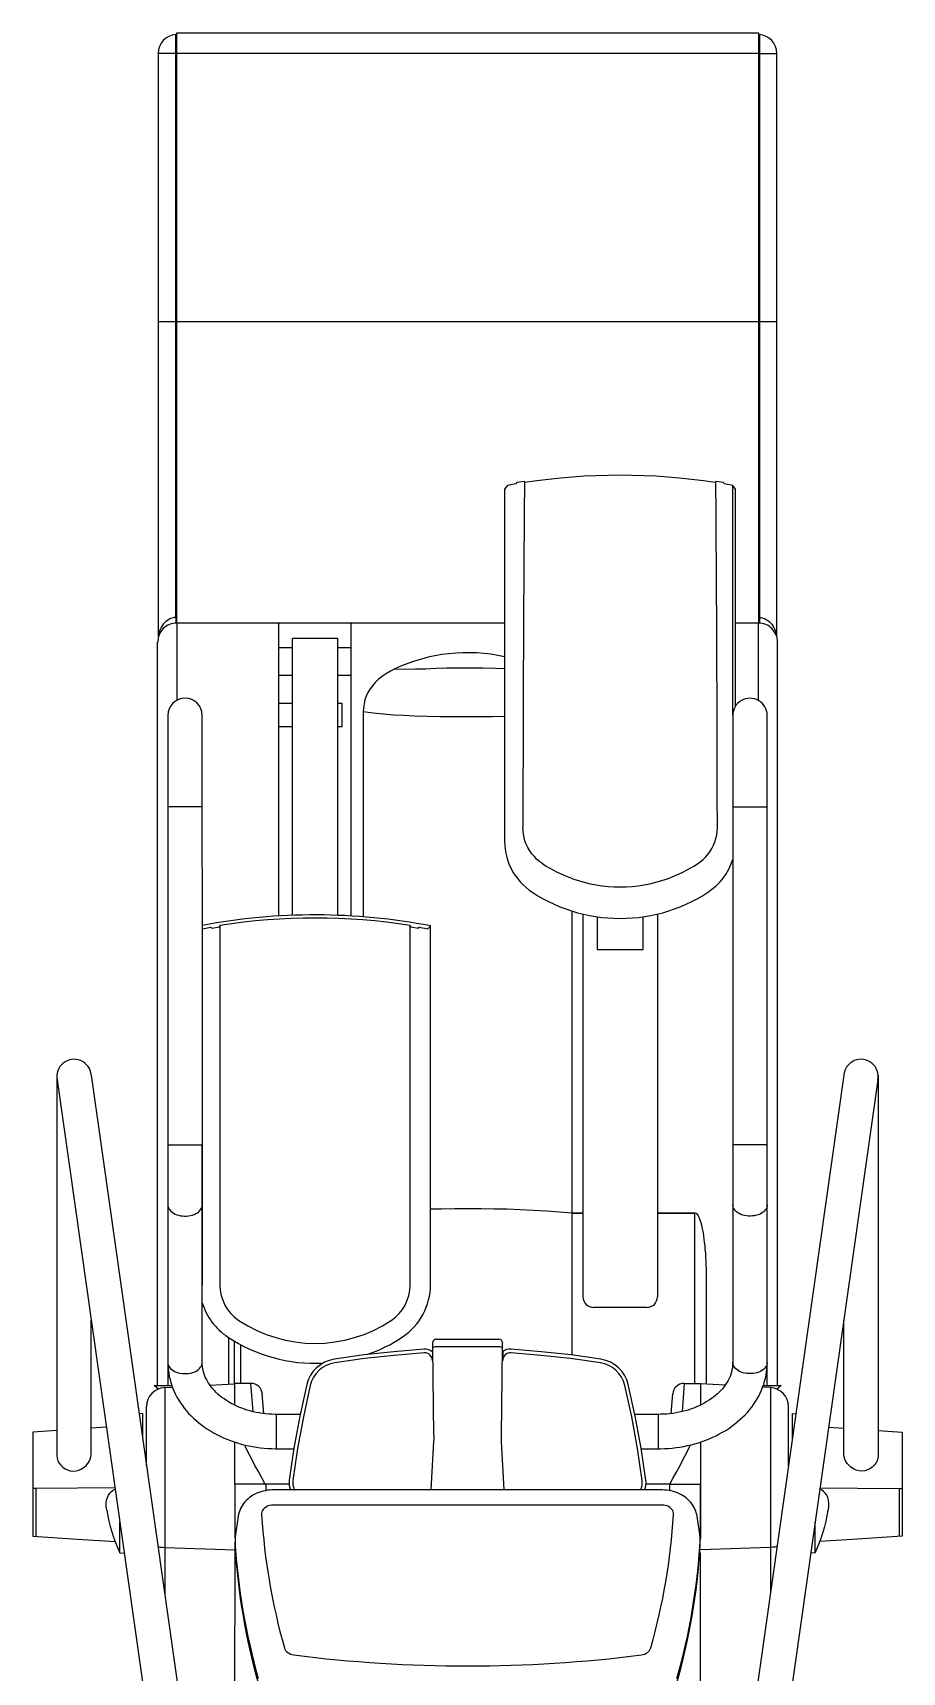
# Model space of a CAD drawing. Header units: metres. Extents: x -598 to 357, y -242 to 574.
# Drawn here: x -298.074 to -297.407, y 321.61 to 322.867 of the extents above; entities that cross this region are included whole.
import ezdxf

# ---------------------------------------------------------------- set-up
doc = ezdxf.new("R2010")
doc.units = ezdxf.units.M
doc.layers.add('APTOS_SPZ_MCH_N0 (PB) MUNI$0$Muebles', color=1, linetype='Continuous')

# ---------------------------------------------------------------- blocks, each defined once
blk = doc.blocks.new('APTOS_SPZ_MCH_N0 (PB) MUNI$0$GYM MAQUINA DE CAMINAR-01')
at = {"layer": 'APTOS_SPZ_MCH_N0 (PB) MUNI$0$Muebles'}
for p, q in [((-0.6946, 0.3147), (-0.6934, 0.3331)), ((-0.6934, 0.3331), (-0.6135, 0.3331)), ((-0.6503, 0.2989), (-0.65, 0.3331)), ((-0.65, 0.3308), (-0.65, 0.3331)), ((-0.65, 0.3308), (-0.6135, 0.3308)), ((-0.6135, 0.3331), (-0.6113, 0.2989)), ((-0.9671, 0.3147), (-0.6755, 0.3147)), ((-0.9652, 0.3147), (-0.3743, 0.231)), ((-0.6755, 0.3147), (-0.6754, 0.3147)), ((-0.6754, 0.3147), (-0.6734, 0.3145)), ((-0.6734, 0.3145), (-0.6714, 0.3139)), ((-0.6714, 0.3139), (-0.6696, 0.3129)), ((-0.6696, 0.3129), (-0.6679, 0.3117)), ((-0.6679, 0.3117), (-0.6664, 0.3102)), ((-0.6664, 0.3102), (-0.6652, 0.3084)), ((-0.6652, 0.3084), (-0.6643, 0.3065)), ((-0.6643, 0.3065), (-0.6637, 0.3045)), ((-0.6637, 0.3045), (-0.6635, 0.3023)), ((-0.6635, 0.3023), (-0.6637, 0.3)), ((-0.6707, 0.29), (-0.6726, 0.2891)), ((-0.6693, 0.2909), (-0.6707, 0.29)), ((-0.6679, 0.2921), (-0.6693, 0.2909)), ((-0.6664, 0.2938), (-0.6679, 0.2921)), ((-0.6651, 0.2957), (-0.6664, 0.2938)), ((-0.6642, 0.2978), (-0.6651, 0.2957)), ((-0.6637, 0.3), (-0.6642, 0.2978)), ((-0.6506, 0.2701), (-0.6503, 0.2989)), ((-0.6113, 0.2989), (-0.6094, 0.27)), ((-0.9671, 0.2884), (-0.378, 0.2049)), ((-0.6766, 0.2884), (-0.7792, 0.2884)), ((-0.6971, 0.2767), (-0.6963, 0.2884)), ((-0.6764, 0.2884), (-0.6766, 0.2884)), ((-0.6744, 0.2886), (-0.6764, 0.2884)), ((-0.6726, 0.2891), (-0.6744, 0.2886)), ((-0.6389, 0.2768), (-0.6412, 0.2766)), ((-0.6363, 0.2768), (-0.6389, 0.2768)), ((-0.6335, 0.2765), (-0.6363, 0.2768)), ((-0.649, 0.2712), (-0.6496, 0.27)), ((-0.6479, 0.2728), (-0.649, 0.2712)), ((-0.6466, 0.2741), (-0.6479, 0.2728)), ((-0.6451, 0.2752), (-0.6466, 0.2741)), ((-0.6433, 0.276), (-0.6451, 0.2752)), ((-0.6412, 0.2766), (-0.6433, 0.276)), ((-0.6333, 0.2765), (-0.6335, 0.2765)), ((-0.6008, 0.2664), (-0.6242, 0.2664)), ((-0.6008, 0.2664), (-0.6005, 0.263)), ((-0.7076, 0.2489), (-0.7074, 0.2516)), ((-0.7292, 0.2402), (-0.7264, 0.2369)), ((-0.7292, 0.2266), (-0.7292, 0.2402)), ((-0.6674, 0.2459), (-0.7129, 0.2459)), ((-0.6881, 0.2489), (-0.7076, 0.2489)), ((-1.7507, 0.2236), (-1.7507, 0.237)), ((-1.3033, 0.237), (-1.7507, 0.237)), ((-1.5448, 0.237), (-1.5448, -0.2373)), ((-1.3177, 0.2262), (-1.3172, 0.2275)), ((-1.3172, 0.2275), (-1.3166, 0.2288)), ((-1.3166, 0.2288), (-1.3158, 0.23)), ((-1.3158, 0.23), (-1.315, 0.2311)), ((-1.315, 0.2311), (-1.314, 0.2322)), ((-1.314, 0.2322), (-1.3129, 0.2331)), ((-1.3129, 0.2331), (-1.3117, 0.234)), ((-1.3117, 0.234), (-1.3104, 0.2348)), ((-1.3104, 0.2348), (-1.309, 0.2355)), ((-1.309, 0.2355), (-1.3076, 0.236)), ((-1.3076, 0.236), (-1.3061, 0.2365)), ((-1.3061, 0.2365), (-1.3046, 0.2368)), ((-1.3046, 0.2368), (-1.3038, 0.2369)), ((-0.7292, 0.2375), (-1.2992, 0.2375)), ((-0.7468, 0.2296), (-1.243, 0.2296)), ((-1.1728, 0.2033), (-1.1728, 0.2296)), ((-0.9137, 0.2296), (-0.9137, 0.2033)), ((-0.8676, 0.2296), (-0.8666, 0.2295)), ((-0.8666, 0.2295), (-0.8656, 0.2292)), ((-0.8656, 0.2292), (-0.8646, 0.2288)), ((-0.8646, 0.2288), (-0.8637, 0.2281)), ((-0.8637, 0.2281), (-0.8628, 0.2273)), ((-0.8628, 0.2273), (-0.862, 0.2264)), ((-0.862, 0.2264), (-0.8613, 0.2253)), ((-0.7468, 0.2296), (-0.746, 0.2295)), ((-0.7464, 0.2296), (-0.7468, 0.2296)), ((-0.7442, 0.2295), (-0.7464, 0.2296)), ((-0.746, 0.2295), (-0.745, 0.2293)), ((-0.745, 0.2293), (-0.744, 0.2289)), ((-0.7292, 0.2296), (-0.7443, 0.2296)), ((-0.7418, 0.2294), (-0.7442, 0.2295)), ((-0.744, 0.2289), (-0.7431, 0.2283)), ((-0.7431, 0.2283), (-0.7422, 0.2276)), ((-0.7422, 0.2276), (-0.7413, 0.2267)), ((-0.7395, 0.2291), (-0.7418, 0.2294)), ((-0.7413, 0.2267), (-0.7406, 0.2256)), ((-0.7371, 0.2287), (-0.7395, 0.2291)), ((-0.7348, 0.2282), (-0.7371, 0.2287)), ((-0.7324, 0.2276), (-0.7348, 0.2282)), ((-0.7301, 0.2269), (-0.7324, 0.2276)), ((-0.7278, 0.2261), (-0.7301, 0.2269)), ((-0.7292, 0.2268), (-0.7296, 0.2268)), ((-0.7275, 0.2321), (-0.7278, 0.2261)), ((-0.7275, 0.2321), (-0.6049, 0.2321)), ((-0.7269, 0.2375), (-0.7262, 0.2375)), ((-0.6057, 0.2372), (-0.6056, 0.237)), ((-0.6056, 0.237), (-0.6052, 0.2354)), ((-0.6052, 0.2354), (-0.605, 0.2338)), ((-0.605, 0.2338), (-0.6049, 0.2321)), ((-0.6049, 0.2321), (-0.603, 0.1784)), ((-0.6049, 0.2321), (-0.5695, 0.2321)), ((-1.7665, 0.223), (-1.3138, 0.223)), ((-1.7665, -0.223), (-1.7665, 0.223)), ((-1.7653, 0.2236), (-1.3182, 0.2236)), ((-1.7633, 0.2236), (-1.7633, 0.223)), ((-1.7507, 0.223), (-1.7507, -0.223)), ((-1.3182, 0.2236), (-1.318, 0.2249)), ((-1.3175, 0.2236), (-1.3182, 0.2236)), ((-1.318, 0.2249), (-1.3177, 0.2262)), ((-1.3175, 0.2236), (-1.3139, 0.2236)), ((-1.3138, 0.2229), (-1.3138, 0.2054)), ((-1.2545, 0.2229), (-1.3138, 0.2229)), ((-0.8613, 0.2253), (-0.8606, 0.2241)), ((-0.8606, 0.2241), (-0.8601, 0.2228)), ((-0.8601, 0.2228), (-0.8596, 0.2214)), ((-0.8596, 0.2214), (-0.8593, 0.2199)), ((-0.8593, 0.2199), (-0.8591, 0.2184)), ((-0.859, 0.2153), (-0.8592, 0.2137)), ((-0.8591, 0.2184), (-0.859, 0.2168)), ((-0.859, 0.2168), (-0.859, 0.2153)), ((-0.7406, 0.2256), (-0.7399, 0.2244)), ((-0.7399, 0.2244), (-0.7393, 0.2231)), ((-0.7393, 0.2231), (-0.7389, 0.2217)), ((-0.7389, 0.2217), (-0.7385, 0.2203)), ((-0.7385, 0.2203), (-0.7383, 0.2188)), ((-0.7383, 0.2141), (-0.7385, 0.2126)), ((-0.7383, 0.2188), (-0.7382, 0.2172)), ((-0.7382, 0.2156), (-0.7383, 0.2141)), ((-0.7382, 0.2172), (-0.7382, 0.2156)), ((-0.7255, 0.2252), (-0.7278, 0.2261)), ((-0.7233, 0.2242), (-0.7255, 0.2252)), ((-0.721, 0.2231), (-0.7233, 0.2242)), ((-0.7189, 0.2219), (-0.721, 0.2231)), ((-0.7167, 0.2206), (-0.7189, 0.2219)), ((-0.7146, 0.2192), (-0.7167, 0.2206)), ((-0.7125, 0.2177), (-0.7146, 0.2192)), ((-0.7105, 0.2161), (-0.7125, 0.2177)), ((-0.7085, 0.2144), (-0.7105, 0.2161)), ((-0.7066, 0.2126), (-0.7085, 0.2144)), ((-1.4194, 0.2033), (-1.4206, 0.1967)), ((-1.4164, 0.2054), (-1.4194, 0.2033)), ((-1.2432, 0.2033), (-1.4194, 0.2033)), ((-1.2502, 0.2054), (-1.4164, 0.2054)), ((-1.243, 0.2033), (-0.7468, 0.2033)), ((-0.8671, 0.2033), (-0.8676, 0.2033)), ((-0.8661, 0.2035), (-0.8671, 0.2033)), ((-0.8651, 0.2038), (-0.8661, 0.2035)), ((-0.8642, 0.2044), (-0.8651, 0.2038)), ((-0.8632, 0.2051), (-0.8642, 0.2044)), ((-0.8624, 0.206), (-0.8632, 0.2051)), ((-0.8616, 0.207), (-0.8624, 0.206)), ((-0.8609, 0.2081), (-0.8616, 0.207)), ((-0.8603, 0.2094), (-0.8609, 0.2081)), ((-0.8598, 0.2108), (-0.8603, 0.2094)), ((-0.8595, 0.2122), (-0.8598, 0.2108)), ((-0.8592, 0.2137), (-0.8595, 0.2122)), ((-0.746, 0.2033), (-0.7468, 0.2033)), ((-0.7468, 0.2033), (-0.7461, 0.2032)), ((-0.7461, 0.2032), (-0.7444, 0.2031)), ((-0.745, 0.2035), (-0.746, 0.2033)), ((-0.744, 0.2039), (-0.745, 0.2035)), ((-0.7444, 0.2031), (-0.7427, 0.2029)), ((-0.7431, 0.2045), (-0.744, 0.2039)), ((-0.7422, 0.2053), (-0.7431, 0.2045)), ((-0.7427, 0.2029), (-0.741, 0.2026)), ((-0.7413, 0.2062), (-0.7422, 0.2053)), ((-0.7406, 0.2073), (-0.7413, 0.2062)), ((-0.741, 0.2026), (-0.7394, 0.2022)), ((-0.7399, 0.2084), (-0.7406, 0.2073)), ((-0.7393, 0.2097), (-0.7399, 0.2084)), ((-0.7394, 0.2022), (-0.7377, 0.2017)), ((-0.7389, 0.2111), (-0.7393, 0.2097)), ((-0.7385, 0.2126), (-0.7389, 0.2111)), ((-0.7377, 0.2017), (-0.7361, 0.2011)), ((-0.7047, 0.2107), (-0.7066, 0.2126)), ((-0.7029, 0.2087), (-0.7047, 0.2107)), ((-0.7011, 0.2067), (-0.7029, 0.2087)), ((-0.6994, 0.2046), (-0.7011, 0.2067)), ((-0.6978, 0.2024), (-0.6994, 0.2046)), ((-0.6962, 0.2001), (-0.6978, 0.2024)), ((-1.4215, 0.1961), (-1.4224, 0.1902)), ((-1.4224, 0.1902), (-1.4216, 0.1898)), ((-1.4206, 0.1967), (-1.4215, 0.1961)), ((-1.1542, 0.1913), (-1.157, 0.1914)), ((-1.1515, 0.1909), (-1.1542, 0.1913)), ((-1.1487, 0.1903), (-1.1515, 0.1909)), ((-1.146, 0.1895), (-1.1487, 0.1903)), ((-1.1434, 0.1884), (-1.146, 0.1895)), ((-0.7361, 0.2011), (-0.7345, 0.2004)), ((-0.7345, 0.2004), (-0.7329, 0.1996)), ((-0.7329, 0.1996), (-0.7314, 0.1987)), ((-0.7314, 0.1987), (-0.7299, 0.1977)), ((-0.7293, 0.1973), (-0.7303, 0.1784)), ((-0.7299, 0.1977), (-0.7284, 0.1966)), ((-0.7284, 0.1966), (-0.7269, 0.1955)), ((-0.7269, 0.1955), (-0.7255, 0.1942)), ((-0.7255, 0.1942), (-0.7241, 0.1929)), ((-0.7241, 0.1929), (-0.7228, 0.1915)), ((-0.7228, 0.1915), (-0.7215, 0.19)), ((-0.7215, 0.19), (-0.7202, 0.1884)), ((-0.6947, 0.1978), (-0.6962, 0.2001)), ((-0.6932, 0.1954), (-0.6947, 0.1978)), ((-0.6919, 0.1929), (-0.6932, 0.1954)), ((-0.6906, 0.1904), (-0.6919, 0.1929)), ((-0.6894, 0.1878), (-0.6906, 0.1904)), ((-1.1409, 0.1872), (-1.1434, 0.1884)), ((-1.1384, 0.1856), (-1.1409, 0.1872)), ((-1.1361, 0.1839), (-1.1384, 0.1856)), ((-1.1342, 0.1822), (-1.1361, 0.1839)), ((-1.1324, 0.1804), (-1.1342, 0.1822)), ((-1.1307, 0.1783), (-1.1324, 0.1804)), ((-1.1292, 0.1762), (-1.1307, 0.1783)), ((-1.1047, 0.1799), (-1.1072, 0.1839)), ((-1.1024, 0.1758), (-1.1047, 0.1799)), ((-0.8607, 0.1756), (-0.8601, 0.1762)), ((-0.8601, 0.1762), (-0.8592, 0.1767)), ((-0.8592, 0.1767), (-0.8582, 0.1772)), ((-0.8582, 0.1772), (-0.8569, 0.1777)), ((-0.8569, 0.1777), (-0.8555, 0.1782)), ((-0.8555, 0.1782), (-0.854, 0.1787)), ((-0.854, 0.1787), (-0.8523, 0.1792)), ((-0.8523, 0.1792), (-0.8504, 0.1796)), ((-0.8504, 0.1796), (-0.8483, 0.18)), ((-0.8483, 0.18), (-0.8461, 0.1804)), ((-0.8461, 0.1804), (-0.8438, 0.1808)), ((-0.8438, 0.1808), (-0.8414, 0.1811)), ((-0.8414, 0.1811), (-0.8388, 0.1814)), ((-0.8388, 0.1814), (-0.8362, 0.1817)), ((-0.8362, 0.1817), (-0.8334, 0.1819)), ((-0.8334, 0.1819), (-0.8306, 0.1822)), ((-0.8306, 0.1822), (-0.8277, 0.1823)), ((-0.8277, 0.1823), (-0.8248, 0.1825)), ((-0.8248, 0.1825), (-0.8218, 0.1826)), ((-0.8218, 0.1826), (-0.8187, 0.1827)), ((-0.8187, 0.1827), (-0.8156, 0.1828)), ((-0.8156, 0.1828), (-0.8126, 0.1828)), ((-0.8126, 0.1828), (-0.7301, 0.1828)), ((-0.7307, 0.1784), (-0.7141, 0.1784)), ((-0.7307, 0.1659), (-0.7307, 0.1784)), ((-0.7202, 0.1884), (-0.719, 0.1868)), ((-0.719, 0.1868), (-0.7178, 0.1851)), ((-0.7178, 0.1851), (-0.7167, 0.1833)), ((-0.7167, 0.1833), (-0.7156, 0.1814)), ((-0.7156, 0.1814), (-0.7146, 0.1795)), ((-0.7146, 0.1795), (-0.7136, 0.1775)), ((-0.7136, 0.1775), (-0.7127, 0.1755)), ((-0.6882, 0.1852), (-0.6894, 0.1878)), ((-0.6871, 0.1825), (-0.6882, 0.1852)), ((-0.6861, 0.1798), (-0.6871, 0.1825)), ((-0.6852, 0.177), (-0.6861, 0.1798)), ((-0.6857, 0.1784), (-0.6535, 0.1784)), ((-0.6844, 0.1742), (-0.6852, 0.177)), ((-0.6535, 0.155), (-0.6535, 0.1784)), ((-0.6535, 0.1784), (-0.6119, 0.1784)), ((-0.6535, 0.1783), (-0.6105, 0.1783)), ((-0.6131, 0.1781), (-0.6289, 0.1758)), ((-0.606, 0.1782), (-0.6131, 0.1781)), ((-0.6008, 0.1783), (-0.5781, 0.1783)), ((-0.5781, 0.1783), (-0.4886, 0.1783)), ((-1.1002, 0.1717), (-1.1024, 0.1758)), ((-1.0982, 0.1674), (-1.1002, 0.1717)), ((-1.0963, 0.163), (-1.0982, 0.1674)), ((-0.8616, 0.174), (-0.8615, 0.1745)), ((-0.8616, 0.1454), (-0.8616, 0.174)), ((-0.8609, 0.174), (-0.8616, 0.174)), ((-0.8615, 0.1745), (-0.8612, 0.1751)), ((-0.8612, 0.1751), (-0.8607, 0.1756)), ((-0.8609, 0.174), (-0.8609, 0.1454)), ((-0.7307, 0.174), (-0.8609, 0.174)), ((-0.7307, 0.1659), (-0.7091, 0.1643)), ((-0.7127, 0.1755), (-0.7118, 0.1734)), ((-0.7118, 0.1734), (-0.7111, 0.1712)), ((-0.7111, 0.1712), (-0.7103, 0.169)), ((-0.7103, 0.169), (-0.7097, 0.1668)), ((-0.7097, 0.1668), (-0.7091, 0.1645)), ((-0.7091, 0.1645), (-0.7086, 0.1622)), ((-0.6837, 0.1714), (-0.6844, 0.1742)), ((-0.683, 0.1685), (-0.6837, 0.1714)), ((-0.682, 0.17), (-0.6835, 0.1707)), ((-0.6824, 0.1656), (-0.683, 0.1685)), ((-0.6819, 0.1627), (-0.6824, 0.1656)), ((-0.6773, 0.1677), (-0.682, 0.17)), ((-0.6726, 0.1653), (-0.6773, 0.1677)), ((-0.6678, 0.1628), (-0.6726, 0.1653)), ((-0.6453, 0.1638), (-0.646, 0.1623)), ((-0.6445, 0.1652), (-0.6453, 0.1638)), ((-0.6436, 0.1665), (-0.6445, 0.1652)), ((-0.6426, 0.1678), (-0.6436, 0.1665)), ((-0.6415, 0.1689), (-0.6426, 0.1678)), ((-0.6404, 0.17), (-0.6415, 0.1689)), ((-0.6393, 0.1711), (-0.6404, 0.17)), ((-0.6381, 0.172), (-0.6393, 0.1711)), ((-0.6368, 0.1728), (-0.6381, 0.172)), ((-0.6355, 0.1736), (-0.6368, 0.1728)), ((-0.6342, 0.1742), (-0.6355, 0.1736)), ((-0.6329, 0.1748), (-0.6342, 0.1742)), ((-0.6315, 0.1752), (-0.6329, 0.1748)), ((-0.6301, 0.1756), (-0.6315, 0.1752)), ((-0.6289, 0.1758), (-0.6301, 0.1756)), ((-1.0946, 0.1586), (-1.0963, 0.163)), ((-1.0931, 0.1541), (-1.0946, 0.1586)), ((-1.0917, 0.1496), (-1.0931, 0.1541)), ((-0.7076, 0.1559), (-0.7227, 0.1572)), ((-0.7086, 0.1622), (-0.7081, 0.1598)), ((-0.7081, 0.1598), (-0.7077, 0.1574)), ((-0.7077, 0.1574), (-0.7074, 0.155)), ((-0.7074, 0.155), (-0.7072, 0.1526)), ((-0.7072, 0.1526), (-0.707, 0.1502)), ((-0.6815, 0.1597), (-0.6819, 0.1627)), ((-0.6811, 0.1568), (-0.6815, 0.1597)), ((-0.6809, 0.1538), (-0.6811, 0.1568)), ((-0.6807, 0.1508), (-0.6809, 0.1538)), ((-0.6631, 0.1602), (-0.6678, 0.1628)), ((-0.6583, 0.1576), (-0.6631, 0.1602)), ((-0.6535, 0.155), (-0.6583, 0.1576)), ((-0.6535, 0.155), (-0.6535, 0.1366)), ((-0.6535, 0.155), (-0.6535, 0.155)), ((-0.6535, 0.1549), (-0.6535, 0.1366)), ((-0.6484, 0.1549), (-0.6535, 0.1549)), ((-0.6489, 0.151), (-0.649, 0.1494)), ((-0.6488, 0.1527), (-0.6489, 0.151)), ((-0.6485, 0.1544), (-0.6488, 0.1527)), ((-0.6482, 0.156), (-0.6485, 0.1544)), ((-0.6478, 0.1577), (-0.6482, 0.156)), ((-0.6473, 0.1592), (-0.6478, 0.1577)), ((-0.6467, 0.1608), (-0.6473, 0.1592)), ((-0.646, 0.1623), (-0.6467, 0.1608)), ((-0.6371, 0.1516), (-0.6373, 0.1503)), ((-0.6367, 0.1528), (-0.6371, 0.1516)), ((-0.6362, 0.1539), (-0.6367, 0.1528)), ((-0.6356, 0.1549), (-0.6362, 0.1539)), ((-0.6348, 0.1558), (-0.6356, 0.1549)), ((-0.634, 0.1566), (-0.6348, 0.1558)), ((-0.6331, 0.1572), (-0.634, 0.1566)), ((-0.6321, 0.1576), (-0.6331, 0.1572)), ((-0.6311, 0.1578), (-0.6321, 0.1576)), ((-0.63, 0.1578), (-0.6311, 0.1578)), ((-1.0906, 0.145), (-1.0917, 0.1496)), ((-1.0907, 0.1454), (-0.8616, 0.1454)), ((-1.0896, 0.1404), (-1.0906, 0.145)), ((-1.0888, 0.1357), (-1.0896, 0.1404)), ((-0.8609, 0.1454), (-0.797, 0.1454)), ((-0.707, 0.1502), (-0.707, 0.1478)), ((-0.707, 0.1478), (-0.7069, 0.1462)), ((-0.7069, 0.1462), (-0.7069, 0.1282)), ((-0.6806, 0.1462), (-0.7069, 0.1462)), ((-0.6806, 0.1478), (-0.6807, 0.1508)), ((-0.6806, 0.1462), (-0.6806, 0.1478)), ((-0.6806, 0.133), (-0.6806, 0.1462)), ((-0.649, 0.1494), (-0.649, 0.149)), ((-0.649, 0.149), (-0.649, -0.1492)), ((-0.6373, 0.1503), (-0.6374, 0.149)), ((-0.6374, 0.149), (-0.6374, -0.1492)), ((-0.5269, 0.14), (-0.5279, 0.1404)), ((-0.5259, 0.1394), (-0.5269, 0.14)), ((-0.5251, 0.1387), (-0.5259, 0.1394)), ((-0.5243, 0.1378), (-0.5251, 0.1387)), ((-1.0881, 0.131), (-1.0888, 0.1357)), ((-1.0634, 0.1344), (-1.0886, 0.1344)), ((-1.0877, 0.1263), (-1.0881, 0.131)), ((-1.0874, 0.1216), (-1.0877, 0.1263)), ((-1.0634, 0.0993), (-1.0634, 0.1344)), ((-0.789, 0.1374), (-0.789, 0.0964)), ((-0.7056, 0.1284), (-0.7299, 0.1231)), ((-0.6811, 0.1329), (-0.7056, 0.1284)), ((-0.6807, 0.1301), (-0.705, 0.1257)), ((-0.6566, 0.1365), (-0.6811, 0.1329)), ((-0.6562, 0.1337), (-0.6807, 0.1301)), ((-0.6546, 0.1338), (-0.6562, 0.1337)), ((-0.6529, 0.1337), (-0.6546, 0.1338)), ((-0.6513, 0.1334), (-0.6529, 0.1337)), ((-0.6492, 0.1327), (-0.6513, 0.1334)), ((-0.649, 0.1326), (-0.6492, 0.1327)), ((-0.5237, 0.1368), (-0.5243, 0.1378)), ((-0.5231, 0.1357), (-0.5237, 0.1368)), ((-0.5227, 0.1344), (-0.5231, 0.1357)), ((-0.5225, 0.1332), (-0.5227, 0.1344)), ((-1.0873, 0.1168), (-1.0874, 0.1216)), ((-1.0874, 0.1121), (-1.0873, 0.1168)), ((-0.705, 0.1257), (-0.7292, 0.1204)), ((-1.0888, 0.098), (-1.0881, 0.1027)), ((-1.0881, 0.1027), (-1.0877, 0.1074)), ((-1.0877, 0.1074), (-1.0874, 0.1121)), ((-0.7493, 0.1021), (-0.7525, 0.0792)), ((-0.7465, 0.1017), (-0.7497, 0.0789)), ((-1.0917, 0.0841), (-1.0906, 0.0887)), ((-1.0906, 0.0887), (-1.0896, 0.0933)), ((-0.8616, 0.0884), (-1.0906, 0.0884)), ((-1.0896, 0.0933), (-1.0888, 0.098)), ((-1.0886, 0.0993), (-1.0634, 0.0993)), ((-0.8616, 0.0798), (-0.8616, 0.0884)), ((-0.797, 0.0884), (-0.8609, 0.0884)), ((-0.8609, 0.0884), (-0.8609, 0.0798)), ((-1.0946, 0.0751), (-1.0931, 0.0795)), ((-1.0931, 0.0795), (-1.0917, 0.0841)), ((-1.093, 0.0798), (-0.8616, 0.0798)), ((-0.8612, 0.0797), (-0.862, 0.0701)), ((-0.8609, 0.0798), (-0.7524, 0.0798)), ((-0.7525, 0.0792), (-0.755, 0.0563)), ((-0.7497, 0.0789), (-0.7522, 0.056)), ((-1.1002, 0.062), (-1.0982, 0.0663)), ((-1.0982, 0.0663), (-1.0963, 0.0706)), ((-1.0963, 0.0706), (-1.0946, 0.0751)), ((-0.862, 0.0701), (-0.8627, 0.0603)), ((-1.1347, 0.0511), (-1.1369, 0.0492)), ((-1.1326, 0.0531), (-1.1347, 0.0511)), ((-1.1308, 0.0552), (-1.1326, 0.0531)), ((-1.1292, 0.0575), (-1.1308, 0.0552)), ((-1.1072, 0.0498), (-1.1047, 0.0538)), ((-1.1047, 0.0538), (-1.1024, 0.0579)), ((-1.1024, 0.0579), (-1.1002, 0.062)), ((-0.8633, 0.0503), (-0.8638, 0.0403)), ((-0.8627, 0.0603), (-0.8633, 0.0503)), ((-0.755, 0.0563), (-0.757, 0.0333)), ((-0.7522, 0.056), (-0.7542, 0.0331)), ((-1.4216, 0.0439), (-1.4224, 0.0435)), ((-1.4224, 0.0435), (-1.4215, 0.0376)), ((-1.1544, 0.0424), (-1.157, 0.0423)), ((-1.1518, 0.0427), (-1.1544, 0.0424)), ((-1.1493, 0.0432), (-1.1518, 0.0427)), ((-1.1468, 0.0439), (-1.1493, 0.0432)), ((-1.1442, 0.0449), (-1.1468, 0.0439)), ((-1.1416, 0.0462), (-1.1442, 0.0449)), ((-1.1392, 0.0476), (-1.1416, 0.0462)), ((-1.1369, 0.0492), (-1.1392, 0.0476)), ((-1.1203, 0.0364), (-1.1177, 0.0383)), ((-1.1177, 0.0383), (-1.1154, 0.0403)), ((-1.1154, 0.0403), (-1.1131, 0.0424)), ((-1.1131, 0.0424), (-1.111, 0.0447)), ((-1.111, 0.0447), (-1.109, 0.0472)), ((-1.109, 0.0472), (-1.1072, 0.0498)), ((-0.8638, 0.0403), (-0.8642, 0.0302)), ((-1.4215, 0.0376), (-1.4206, 0.037)), ((-1.4206, 0.037), (-1.4194, 0.0304)), ((-1.4194, 0.0304), (-1.4164, 0.0283)), ((-1.4164, 0.0283), (-1.1466, 0.0283)), ((-1.3138, 0.0283), (-1.3138, -0.2231)), ((-1.2792, 0.0213), (-1.279, 0.0283)), ((-1.2422, 0.0283), (-1.242, 0.019)), ((-1.1466, 0.0283), (-1.1435, 0.0284)), ((-1.1435, 0.0284), (-1.1404, 0.0287)), ((-1.1404, 0.0287), (-1.1373, 0.0292)), ((-1.1373, 0.0292), (-1.1343, 0.0299)), ((-1.1343, 0.0299), (-1.1314, 0.0308)), ((-1.1314, 0.0308), (-1.1285, 0.0319)), ((-1.1285, 0.0319), (-1.1256, 0.0333)), ((-1.1256, 0.0333), (-1.1229, 0.0347)), ((-1.1229, 0.0347), (-1.1203, 0.0364)), ((-0.8642, 0.0302), (-0.8644, 0.0202)), ((-0.7618, 0.0266), (-0.7617, 0.0266)), ((-0.7617, 0.0266), (-0.7615, 0.0266)), ((-0.7615, 0.0266), (-0.7611, 0.0265)), ((-0.7611, 0.0265), (-0.7605, 0.0265)), ((-0.7605, 0.0265), (-0.7598, 0.0265)), ((-0.7598, 0.0265), (-0.7591, 0.0264)), ((-0.7591, 0.0264), (-0.7582, 0.0264)), ((-0.7589, 0.0245), (-0.7588, 0.0252)), ((-0.7588, 0.0252), (-0.7586, 0.0258)), ((-0.7586, 0.0258), (-0.7584, 0.0263)), ((-0.7584, 0.0263), (-0.7582, 0.0264)), ((-0.7582, 0.0264), (-0.691, 0.0256)), ((-0.7548, 0.0268), (-0.7483, 0.0269)), ((-0.6862, 0.0257), (-0.649, 0.0277)), ((-1.2795, 0.0115), (-1.2792, 0.0213)), ((-1.242, 0.019), (-1.242, 0.0086)), ((-0.8644, 0.0202), (-0.8646, 0.0102)), ((-0.7646, -0.0241), (-0.7646, 0.0238)), ((-0.7589, 0.0236), (-0.7589, 0.0245)), ((-0.7589, -0.0239), (-0.7589, 0.0236)), ((-1.2796, 0.0017), (-1.2795, 0.0115)), ((-1.2796, -0.0081), (-1.2796, 0.0017)), ((-1.242, 0.0086), (-1.2419, -0.0017)), ((-0.8646, 0.0102), (-0.8647, 0.0001)), ((-0.8647, 0.0001), (-0.8646, -0.0099)), ((-1.2794, -0.0161), (-1.2796, -0.0081)), ((-1.2419, -0.0017), (-1.242, -0.0116)), ((-1.242, -0.0116), (-1.242, -0.0214)), ((-0.8646, -0.0099), (-0.8644, -0.0202)), ((-1.2791, -0.0241), (-1.2794, -0.0161)), ((-1.2788, -0.032), (-1.2791, -0.0241)), ((-1.242, -0.0214), (-1.2422, -0.0312)), ((-0.8644, -0.0202), (-0.8642, -0.0285)), ((-0.7589, -0.0247), (-0.7589, -0.0239)), ((-0.7588, -0.0255), (-0.7589, -0.0247)), ((-1.2786, -0.04), (-1.2788, -0.032)), ((-1.2422, -0.0312), (-1.2425, -0.0409)), ((-0.8065, -0.0285), (-1.0814, -0.0285)), ((-1.0794, -0.0306), (-1.0814, -0.0285)), ((-1.0806, -0.0372), (-1.0794, -0.0306)), ((-1.0799, -0.0378), (-1.0806, -0.0372)), ((-0.7617, -0.0269), (-0.7618, -0.0269)), ((-0.7615, -0.0268), (-0.7617, -0.0269)), ((-0.7611, -0.0268), (-0.7615, -0.0268)), ((-0.7605, -0.0268), (-0.7611, -0.0268)), ((-0.7598, -0.0267), (-0.7605, -0.0268)), ((-0.7591, -0.0267), (-0.7598, -0.0267)), ((-0.7582, -0.0267), (-0.7591, -0.0267)), ((-0.7586, -0.0261), (-0.7588, -0.0255)), ((-0.7584, -0.0265), (-0.7586, -0.0261)), ((-0.7582, -0.0267), (-0.7584, -0.0265)), ((-0.691, -0.0259), (-0.7582, -0.0267)), ((-0.757, -0.0335), (-0.755, -0.0566)), ((-0.7548, -0.0271), (-0.7483, -0.0272)), ((-0.7542, -0.0334), (-0.7522, -0.0563)), ((-0.649, -0.028), (-0.6862, -0.0259)), ((-1.2785, -0.0479), (-1.2786, -0.04)), ((-1.2786, -0.0558), (-1.2785, -0.0479)), ((-1.2428, -0.0489), (-1.2433, -0.0568)), ((-1.2425, -0.0409), (-1.2428, -0.0489)), ((-1.0818, -0.0441), (-1.0809, -0.0437)), ((-0.8062, -0.0441), (-1.0818, -0.0441)), ((-1.0809, -0.0437), (-1.0799, -0.0378)), ((-1.2786, -0.0558), (-1.277, -0.0591)), ((-1.277, -0.0591), (-1.2751, -0.0623)), ((-1.2751, -0.0623), (-1.273, -0.0654)), ((-1.2433, -0.0568), (-1.2439, -0.0647)), ((-0.755, -0.0566), (-0.7525, -0.0795)), ((-0.7522, -0.0563), (-0.7497, -0.0792)), ((-1.273, -0.0654), (-1.2707, -0.0683)), ((-1.2707, -0.0683), (-1.2682, -0.071)), ((-1.2682, -0.071), (-1.2658, -0.073)), ((-1.2658, -0.073), (-1.2633, -0.0749)), ((-1.2633, -0.0749), (-1.2606, -0.0765)), ((-1.2447, -0.0724), (-1.2457, -0.0801)), ((-1.2439, -0.0647), (-1.2447, -0.0724)), ((-1.2606, -0.0765), (-1.2578, -0.0778)), ((-1.2578, -0.0778), (-1.2549, -0.0788)), ((-1.2549, -0.0788), (-1.2519, -0.0795)), ((-1.2519, -0.0795), (-1.2488, -0.0799)), ((-1.2488, -0.0799), (-1.2457, -0.0801)), ((-1.2457, -0.0801), (-1.0885, -0.0801)), ((-0.7525, -0.0795), (-0.7493, -0.1024)), ((-0.7497, -0.0792), (-0.7465, -0.102)), ((-1.0891, -0.0894), (-1.3131, -0.0894)), ((-1.3021, -0.0997), (-1.3021, -0.1344)), ((-1.3015, -0.0997), (-1.3021, -0.0997)), ((-1.0896, -0.0997), (-1.3015, -0.0997)), ((-1.2948, -0.0894), (-1.2948, -0.0997)), ((-1.2738, -0.0997), (-1.2738, -0.0894)), ((-1.2521, -0.0962), (-1.2521, -0.0997)), ((-1.2345, -0.0962), (-1.2521, -0.0962)), ((-1.2345, -0.0997), (-1.2345, -0.0962)), ((-0.7299, -0.1234), (-0.7056, -0.1287)), ((-0.7292, -0.1207), (-0.705, -0.1259)), ((-1.3015, -0.1344), (-1.3021, -0.1344)), ((-1.0896, -0.1344), (-1.3015, -0.1344)), ((-1.2948, -0.1344), (-1.2948, -0.145)), ((-1.2738, -0.145), (-1.2738, -0.1344)), ((-1.2521, -0.1344), (-1.2521, -0.145)), ((-1.2345, -0.145), (-1.2345, -0.1344)), ((-0.7069, -0.1284), (-0.7069, -0.1465)), ((-0.7056, -0.1287), (-0.6811, -0.1332)), ((-0.705, -0.1259), (-0.6807, -0.1304)), ((-0.6811, -0.1332), (-0.6566, -0.1368)), ((-0.6807, -0.1304), (-0.6562, -0.134)), ((-0.6806, -0.1465), (-0.6806, -0.1333)), ((-0.6562, -0.134), (-0.6546, -0.1341)), ((-0.6546, -0.1341), (-0.6529, -0.134)), ((-0.6535, -0.1369), (-0.6535, -0.1552)), ((-0.6535, -0.1369), (-0.6535, -0.1549)), ((-0.6529, -0.134), (-0.6513, -0.1337)), ((-0.6513, -0.1337), (-0.6492, -0.133)), ((-0.6492, -0.133), (-0.649, -0.1329)), ((-0.5251, -0.1389), (-0.5243, -0.138)), ((-0.5243, -0.138), (-0.5237, -0.137)), ((-0.5237, -0.137), (-0.5231, -0.1359)), ((-0.5231, -0.1359), (-0.5227, -0.1346)), ((-0.5227, -0.1346), (-0.5225, -0.1334)), ((-1.3131, -0.145), (-1.0891, -0.145)), ((-0.707, -0.1501), (-0.7072, -0.1526)), ((-0.7069, -0.1477), (-0.707, -0.1501)), ((-0.7069, -0.1465), (-0.7069, -0.1477)), ((-0.6806, -0.1465), (-0.7069, -0.1465)), ((-0.6808, -0.1531), (-0.6807, -0.1502)), ((-0.6807, -0.1502), (-0.6806, -0.1473)), ((-0.6806, -0.1473), (-0.6806, -0.1465)), ((-0.649, -0.1492), (-0.649, -0.1502)), ((-0.649, -0.1502), (-0.6489, -0.1519)), ((-0.6374, -0.1492), (-0.6373, -0.1505)), ((-0.6373, -0.1505), (-0.6371, -0.1518)), ((-0.5279, -0.1406), (-0.5269, -0.1402)), ((-0.5269, -0.1402), (-0.5259, -0.1396)), ((-0.5259, -0.1396), (-0.5251, -0.1389)), ((-0.7076, -0.1562), (-0.7227, -0.1575)), ((-0.7085, -0.1621), (-0.709, -0.1644)), ((-0.7081, -0.1598), (-0.7085, -0.1621)), ((-0.7077, -0.1574), (-0.7081, -0.1598)), ((-0.7074, -0.155), (-0.7077, -0.1574)), ((-0.7072, -0.1526), (-0.7074, -0.155)), ((-0.6822, -0.165), (-0.6817, -0.162)), ((-0.6817, -0.162), (-0.6814, -0.1591)), ((-0.6814, -0.1591), (-0.681, -0.1561)), ((-0.681, -0.1561), (-0.6808, -0.1531)), ((-0.6678, -0.1631), (-0.6726, -0.1656)), ((-0.6631, -0.1605), (-0.6678, -0.1631)), ((-0.6583, -0.1579), (-0.6631, -0.1605)), ((-0.6535, -0.1553), (-0.6583, -0.1579)), ((-0.6535, -0.1549), (-0.6485, -0.1549)), ((-0.6535, -0.1552), (-0.6535, -0.1787)), ((-0.6535, -0.1552), (-0.6535, -0.1553)), ((-0.6489, -0.1519), (-0.6487, -0.1536)), ((-0.6487, -0.1536), (-0.6484, -0.1553)), ((-0.6484, -0.1553), (-0.648, -0.1569)), ((-0.648, -0.1569), (-0.6476, -0.1586)), ((-0.6476, -0.1586), (-0.647, -0.1602)), ((-0.647, -0.1602), (-0.6464, -0.1617)), ((-0.6464, -0.1617), (-0.6457, -0.1632)), ((-0.6457, -0.1632), (-0.6449, -0.1647)), ((-0.6371, -0.1518), (-0.6367, -0.153)), ((-0.6367, -0.153), (-0.6362, -0.1541)), ((-0.6362, -0.1541), (-0.6356, -0.1551)), ((-0.6356, -0.1551), (-0.6348, -0.156)), ((-0.6348, -0.156), (-0.634, -0.1568)), ((-0.634, -0.1568), (-0.6331, -0.1573)), ((-0.6331, -0.1573), (-0.6321, -0.1578)), ((-0.6321, -0.1578), (-0.6311, -0.158)), ((-0.6311, -0.158), (-0.63, -0.158)), ((-0.7604, -0.1743), (-0.7307, -0.1743)), ((-0.7091, -0.1645), (-0.7307, -0.1662)), ((-0.7307, -0.1662), (-0.7307, -0.1787)), ((-0.7126, -0.1754), (-0.7135, -0.1775)), ((-0.7117, -0.1733), (-0.7126, -0.1754)), ((-0.7109, -0.1712), (-0.7117, -0.1733)), ((-0.7102, -0.169), (-0.7109, -0.1712)), ((-0.7096, -0.1667), (-0.7102, -0.169)), ((-0.709, -0.1644), (-0.7096, -0.1667)), ((-0.685, -0.1764), (-0.6842, -0.1736)), ((-0.6842, -0.1736), (-0.6834, -0.1707)), ((-0.682, -0.1703), (-0.6835, -0.171)), ((-0.6834, -0.1707), (-0.6828, -0.1679)), ((-0.6828, -0.1679), (-0.6822, -0.165)), ((-0.6773, -0.168), (-0.682, -0.1703)), ((-0.6726, -0.1656), (-0.6773, -0.168)), ((-0.6449, -0.1647), (-0.644, -0.166)), ((-0.644, -0.166), (-0.6431, -0.1673)), ((-0.6431, -0.1673), (-0.642, -0.1686)), ((-0.642, -0.1686), (-0.6409, -0.1698)), ((-0.6409, -0.1698), (-0.6398, -0.1708)), ((-0.6398, -0.1708), (-0.6386, -0.1718)), ((-0.6386, -0.1718), (-0.6373, -0.1727)), ((-0.6373, -0.1727), (-0.636, -0.1735)), ((-0.636, -0.1735), (-0.6347, -0.1742)), ((-0.6347, -0.1742), (-0.6333, -0.1748)), ((-0.6333, -0.1748), (-0.6319, -0.1753)), ((-0.6319, -0.1753), (-0.6305, -0.1757)), ((-0.6305, -0.1757), (-0.6291, -0.176)), ((-0.6291, -0.176), (-0.6289, -0.176)), ((-0.6289, -0.176), (-0.6131, -0.1783)), ((-0.7301, -0.1831), (-0.7656, -0.1831)), ((-0.7307, -0.1787), (-0.7629, -0.1787)), ((-0.7307, -0.1787), (-0.7141, -0.1787)), ((-0.7293, -0.1976), (-0.7303, -0.1787)), ((-0.72, -0.1884), (-0.7212, -0.19)), ((-0.7188, -0.1868), (-0.72, -0.1884)), ((-0.7176, -0.185), (-0.7188, -0.1868)), ((-0.7165, -0.1833), (-0.7176, -0.185)), ((-0.7154, -0.1814), (-0.7165, -0.1833)), ((-0.7144, -0.1795), (-0.7154, -0.1814)), ((-0.7135, -0.1775), (-0.7144, -0.1795)), ((-0.6902, -0.1898), (-0.689, -0.1872)), ((-0.689, -0.1872), (-0.6879, -0.1846)), ((-0.6879, -0.1846), (-0.6868, -0.1819)), ((-0.6868, -0.1819), (-0.6858, -0.1792)), ((-0.6858, -0.1792), (-0.685, -0.1764)), ((-0.6857, -0.1787), (-0.6535, -0.1787)), ((-0.6131, -0.1783), (-0.6535, -0.1783)), ((-0.6123, -0.1784), (-0.6535, -0.1784)), ((-0.6131, -0.1783), (-0.606, -0.1784)), ((-0.4802, -0.1785), (-0.6086, -0.1784)), ((-0.6049, -0.2323), (-0.603, -0.1784)), ((-1.0809, -0.1904), (-1.0818, -0.19)), ((-1.0818, -0.19), (-0.8062, -0.19)), ((-1.0799, -0.1963), (-1.0809, -0.1904)), ((-1.0806, -0.1969), (-1.0799, -0.1963)), ((-1.0794, -0.2034), (-1.0806, -0.1969)), ((-0.7355, -0.2012), (-0.7371, -0.2018)), ((-0.734, -0.2004), (-0.7355, -0.2012)), ((-0.7325, -0.1996), (-0.734, -0.2004)), ((-0.731, -0.1987), (-0.7325, -0.1996)), ((-0.7295, -0.1977), (-0.731, -0.1987)), ((-0.728, -0.1966), (-0.7295, -0.1977)), ((-0.7266, -0.1955), (-0.728, -0.1966)), ((-0.7252, -0.1942), (-0.7266, -0.1955)), ((-0.7238, -0.1929), (-0.7252, -0.1942)), ((-0.7225, -0.1915), (-0.7238, -0.1929)), ((-0.7212, -0.19), (-0.7225, -0.1915)), ((-0.6972, -0.2019), (-0.6957, -0.1996)), ((-0.6957, -0.1996), (-0.6942, -0.1973)), ((-0.6942, -0.1973), (-0.6928, -0.1948)), ((-0.6928, -0.1948), (-0.6914, -0.1924)), ((-0.6914, -0.1924), (-0.6902, -0.1898)), ((-1.1728, -0.2035), (-1.243, -0.2035)), ((-1.0794, -0.2034), (-1.1728, -0.2035)), ((-1.1728, -0.2035), (-1.1728, -0.2299)), ((-1.0794, -0.2034), (-1.0794, -0.2035)), ((-0.8062, -0.2034), (-1.0794, -0.2034)), ((-0.9671, -0.2886), (-0.378, -0.2052)), ((-0.9137, -0.2299), (-0.9137, -0.2035)), ((-0.8676, -0.2035), (-0.9137, -0.2035)), ((-0.7468, -0.2035), (-0.8676, -0.2035)), ((-0.8671, -0.2036), (-0.8676, -0.2035)), ((-0.8661, -0.2037), (-0.8671, -0.2036)), ((-0.8651, -0.2041), (-0.8661, -0.2037)), ((-0.8642, -0.2047), (-0.8651, -0.2041)), ((-0.8632, -0.2054), (-0.8642, -0.2047)), ((-0.8624, -0.2062), (-0.8632, -0.2054)), ((-0.8616, -0.2073), (-0.8624, -0.2062)), ((-0.8609, -0.2084), (-0.8616, -0.2073)), ((-0.8603, -0.2097), (-0.8609, -0.2084)), ((-0.8598, -0.211), (-0.8603, -0.2097)), ((-0.8595, -0.2125), (-0.8598, -0.211)), ((-0.8592, -0.214), (-0.8595, -0.2125)), ((-0.8062, -0.2034), (-0.8062, -0.2035)), ((-0.746, -0.2036), (-0.7468, -0.2035)), ((-0.7453, -0.2035), (-0.7468, -0.2035)), ((-0.745, -0.2038), (-0.746, -0.2036)), ((-0.7436, -0.2034), (-0.7453, -0.2035)), ((-0.744, -0.2042), (-0.745, -0.2038)), ((-0.7431, -0.2048), (-0.744, -0.2042)), ((-0.742, -0.2031), (-0.7436, -0.2034)), ((-0.7422, -0.2056), (-0.7431, -0.2048)), ((-0.7413, -0.2065), (-0.7422, -0.2056)), ((-0.7403, -0.2028), (-0.742, -0.2031)), ((-0.7406, -0.2075), (-0.7413, -0.2065)), ((-0.7399, -0.2087), (-0.7406, -0.2075)), ((-0.7387, -0.2023), (-0.7403, -0.2028)), ((-0.7393, -0.21), (-0.7399, -0.2087)), ((-0.7389, -0.2114), (-0.7393, -0.21)), ((-0.7385, -0.2129), (-0.7389, -0.2114)), ((-0.7371, -0.2018), (-0.7387, -0.2023)), ((-0.7383, -0.2144), (-0.7385, -0.2129)), ((-0.7077, -0.214), (-0.7058, -0.2121)), ((-0.7058, -0.2121), (-0.704, -0.2103)), ((-0.704, -0.2103), (-0.7022, -0.2083)), ((-0.7022, -0.2083), (-0.7005, -0.2062)), ((-0.7005, -0.2062), (-0.6988, -0.2041)), ((-0.6988, -0.2041), (-0.6972, -0.2019)), ((-1.3138, -0.223), (-1.7665, -0.223)), ((-1.3182, -0.2238), (-1.7653, -0.2238)), ((-1.7633, -0.2238), (-1.7633, -0.223)), ((-1.7507, -0.2238), (-1.7507, -0.2373)), ((-1.3175, -0.2238), (-1.3182, -0.2238)), ((-1.3182, -0.2238), (-1.318, -0.2252)), ((-1.318, -0.2252), (-1.3177, -0.2265)), ((-1.3175, -0.2238), (-1.3139, -0.2238)), ((-1.3138, -0.2231), (-1.2545, -0.2231)), ((-0.862, -0.2267), (-0.8613, -0.2256)), ((-0.8613, -0.2256), (-0.8606, -0.2244)), ((-0.8606, -0.2244), (-0.8601, -0.2231)), ((-0.8601, -0.2231), (-0.8596, -0.2217)), ((-0.8596, -0.2217), (-0.8593, -0.2202)), ((-0.8593, -0.2202), (-0.8591, -0.2187)), ((-0.859, -0.2155), (-0.8592, -0.214)), ((-0.8591, -0.2187), (-0.859, -0.2171)), ((-0.859, -0.2171), (-0.859, -0.2155)), ((-0.7413, -0.2269), (-0.7406, -0.2259)), ((-0.7406, -0.2259), (-0.7399, -0.2247)), ((-0.7399, -0.2247), (-0.7393, -0.2234)), ((-0.7393, -0.2234), (-0.7389, -0.222)), ((-0.7389, -0.222), (-0.7385, -0.2206)), ((-0.7385, -0.2206), (-0.7383, -0.219)), ((-0.7382, -0.2159), (-0.7383, -0.2144)), ((-0.7383, -0.219), (-0.7382, -0.2175)), ((-0.7382, -0.2175), (-0.7382, -0.2159)), ((-0.729, -0.2268), (-0.7267, -0.226)), ((-0.7267, -0.226), (-0.7245, -0.225)), ((-0.7245, -0.225), (-0.7222, -0.224)), ((-0.7222, -0.224), (-0.7201, -0.2229)), ((-0.7201, -0.2229), (-0.7179, -0.2216)), ((-0.7179, -0.2216), (-0.7158, -0.2203)), ((-0.7158, -0.2203), (-0.7137, -0.2188)), ((-0.7137, -0.2188), (-0.7117, -0.2173)), ((-0.7117, -0.2173), (-0.7097, -0.2157)), ((-0.7097, -0.2157), (-0.7077, -0.214)), ((-1.7507, -0.2373), (-1.3033, -0.2373)), ((-1.3177, -0.2265), (-1.3172, -0.2278)), ((-1.3172, -0.2278), (-1.3166, -0.2291)), ((-1.3166, -0.2291), (-1.3158, -0.2303)), ((-1.3158, -0.2303), (-1.315, -0.2314)), ((-1.315, -0.2314), (-1.314, -0.2325)), ((-1.314, -0.2325), (-1.3129, -0.2334)), ((-1.3129, -0.2334), (-1.3117, -0.2343)), ((-1.3117, -0.2343), (-1.3104, -0.2351)), ((-1.3104, -0.2351), (-1.309, -0.2358)), ((-1.309, -0.2358), (-1.3076, -0.2363)), ((-1.3076, -0.2363), (-1.3061, -0.2367)), ((-1.3061, -0.2367), (-1.3046, -0.2371)), ((-1.3046, -0.2371), (-1.3038, -0.2372)), ((-0.7292, -0.2378), (-1.2992, -0.2378)), ((-1.243, -0.2299), (-0.7292, -0.2299)), ((-0.9652, -0.315), (-0.3743, -0.2313)), ((-0.8676, -0.2299), (-0.8666, -0.2298)), ((-0.8666, -0.2298), (-0.8656, -0.2295)), ((-0.8656, -0.2295), (-0.8646, -0.2291)), ((-0.8646, -0.2291), (-0.8637, -0.2284)), ((-0.8637, -0.2284), (-0.8628, -0.2276)), ((-0.8628, -0.2276), (-0.862, -0.2267)), ((-0.7468, -0.2299), (-0.746, -0.2298)), ((-0.7468, -0.2299), (-0.7453, -0.2299)), ((-0.746, -0.2298), (-0.745, -0.2296)), ((-0.7453, -0.2299), (-0.743, -0.2297)), ((-0.745, -0.2296), (-0.744, -0.2292)), ((-0.744, -0.2292), (-0.7431, -0.2286)), ((-0.7431, -0.2286), (-0.7422, -0.2278)), ((-0.743, -0.2297), (-0.7406, -0.2295)), ((-0.7422, -0.2278), (-0.7413, -0.2269)), ((-0.7406, -0.2295), (-0.7383, -0.2292)), ((-0.7383, -0.2292), (-0.7359, -0.2288)), ((-0.7359, -0.2288), (-0.7336, -0.2282)), ((-0.7336, -0.2282), (-0.7313, -0.2276)), ((-0.7313, -0.2276), (-0.729, -0.2268)), ((-0.7296, -0.2271), (-0.7292, -0.2271)), ((-0.7292, -0.2405), (-0.7292, -0.2269)), ((-0.7264, -0.2372), (-0.7292, -0.2405)), ((-0.7275, -0.2323), (-0.7278, -0.2264)), ((-0.7275, -0.2323), (-0.6049, -0.2323)), ((-0.7262, -0.2378), (-0.7269, -0.2378)), ((-0.6057, -0.2375), (-0.6056, -0.2373)), ((-0.6056, -0.2373), (-0.6052, -0.2357)), ((-0.6052, -0.2357), (-0.605, -0.234)), ((-0.605, -0.234), (-0.6049, -0.2323)), ((-0.6049, -0.2323), (-0.5695, -0.2323)), ((-0.6674, -0.2462), (-0.7129, -0.2462)), ((-0.7076, -0.2491), (-0.7074, -0.2519)), ((-0.6881, -0.2491), (-0.7076, -0.2491)), ((-0.6008, -0.2667), (-0.6005, -0.2633)), ((-0.6506, -0.2704), (-0.6503, -0.2992)), ((-0.649, -0.2715), (-0.6496, -0.2703)), ((-0.6479, -0.2731), (-0.649, -0.2715)), ((-0.6466, -0.2744), (-0.6479, -0.2731)), ((-0.6451, -0.2755), (-0.6466, -0.2744)), ((-0.6433, -0.2763), (-0.6451, -0.2755)), ((-0.6412, -0.2769), (-0.6433, -0.2763)), ((-0.6008, -0.2667), (-0.6242, -0.2667)), ((-0.6113, -0.2992), (-0.6094, -0.2703)), ((-0.6766, -0.2886), (-0.7792, -0.2886)), ((-0.6971, -0.277), (-0.6963, -0.2886)), ((-0.6764, -0.2886), (-0.6766, -0.2886)), ((-0.6744, -0.2889), (-0.6764, -0.2886)), ((-0.6726, -0.2894), (-0.6744, -0.2889)), ((-0.6389, -0.2771), (-0.6412, -0.2769)), ((-0.6363, -0.2771), (-0.6389, -0.2771)), ((-0.6335, -0.2768), (-0.6363, -0.2771)), ((-0.6333, -0.2767), (-0.6335, -0.2768)), ((-0.6707, -0.2902), (-0.6726, -0.2894)), ((-0.6693, -0.2912), (-0.6707, -0.2902)), ((-0.6679, -0.2924), (-0.6693, -0.2912)), ((-0.6664, -0.2941), (-0.6679, -0.2924)), ((-0.6651, -0.296), (-0.6664, -0.2941)), ((-0.6642, -0.2981), (-0.6651, -0.296)), ((-0.6637, -0.3003), (-0.6642, -0.2981)), ((-0.6635, -0.3025), (-0.6637, -0.3003)), ((-0.6503, -0.2992), (-0.65, -0.3334)), ((-0.6135, -0.3334), (-0.6113, -0.2992)), ((-0.6734, -0.3148), (-0.6714, -0.3142)), ((-0.6714, -0.3142), (-0.6696, -0.3132)), ((-0.6696, -0.3132), (-0.6679, -0.312)), ((-0.6679, -0.312), (-0.6664, -0.3105)), ((-0.6664, -0.3105), (-0.6652, -0.3087)), ((-0.6652, -0.3087), (-0.6643, -0.3068)), ((-0.6643, -0.3068), (-0.6637, -0.3048)), ((-0.6637, -0.3048), (-0.6635, -0.3025)), ((-0.9671, -0.315), (-0.6755, -0.315)), ((-0.6946, -0.315), (-0.6934, -0.3334)), ((-0.6755, -0.315), (-0.6754, -0.315)), ((-0.6754, -0.315), (-0.6734, -0.3148)), ((-0.6934, -0.3334), (-0.6135, -0.3334)), ((-0.65, -0.3311), (-0.65, -0.3334)), ((-0.65, -0.3311), (-0.6135, -0.3311))]:
    blk.add_line(p, q, dxfattribs=at)
for centre, radius, start, end in [((-0.9661, 0.3015), 0.0132, 77.9087, 265.9698), ((-0.6535, 0.1538), 0.1243, 64.9354, 80.6742), ((-0.7129, 0.2313), 0.0146, 90.0023, 176.9982), ((-1.7507, 0.2224), 0.0146, 89.9889, 175.4154), ((-1.2992, 0.2229), 0.0146, 89.9954, 180.0047), ((-1.243, 0.2164), 0.0132, 89.9988, 270.0012), ((-1.147, 0.1581), 0.0474, 33.0275, 72.3045), ((-0.954, 0.1168), 0.4732, 171.1321, 188.8679), ((-1.122, -38.5002), 38.6916, 90.05192, 90.44492), ((-1.2194, 0.1172), 0.1078, 19.4924, 33.1293), ((-0.6396, -0.3157), 0.4949, 74.1333, 86.485), ((-0.6366, -0.3205), 0.4997, 74.1301, 86.49), ((-0.7219, 0.1659), 0.00878, 179.9998, 265.0011), ((-1.2205, 0.1168), 0.109, 340.5086, 19.4914), ((-0.6596, -0.3229), 0.4816, 74.1335, 86.4862), ((-0.797, 0.1374), 0.00802, 359.9961, 90.0062), ((-0.6546, 0.121), 0.0157, 69.2196, 97.3844), ((-1.5707, -0.0001), 1.0567, 352.7544, 7.2456), ((-0.724, 0.0983), 0.0255, 103.1878, 171.3439), ((-0.724, 0.0982), 0.0228, 103.1868, 171.3503), ((-0.797, 0.0964), 0.00802, 269.9938, 0.0039), ((-1.2196, 0.1165), 0.108, 326.8813, 340.4984), ((-1.122, 38.7337), 38.6914, 269.55512, 269.94811), ((-1.16, -0.0001), 0.1311, 167.4866, 205.1292), ((-0.7618, 0.0238), 0.00281, 89.8682, 180.3418), ((-0.7485, 0.0326), 0.00856, 175.8097, 222.758), ((-0.7484, 0.0327), 0.00577, 175.7745, 270.9061), ((-0.6898, 0.1077), 0.0821, 269.1015, 272.4651), ((-0.7618, -0.0241), 0.00281, 179.3342, 270.1309), ((-0.6235, -0.117), 0.4665, 169.0529, 190.6864), ((-0.8065, -0.0767), 0.0482, 33.6504, 89.9982), ((-0.7485, -0.0329), 0.00854, 137.1975, 184.2349), ((-0.7484, -0.0329), 0.00577, 89.0939, 184.2255), ((-0.6898, -0.1079), 0.0821, 87.5349, 90.8985), ((-0.6232, -0.117), 0.4644, 170.9623, 189.0377), ((-0.8062, -0.0767), 0.0326, 33.6495, 89.9984), ((-0.8671, -0.1171), 0.1211, 19.2028, 33.6478), ((-0.8668, -0.117), 0.1054, 326.3487, 33.6513), ((-1.3131, -0.0887), 0.000685, 178.5441, 268.8194), ((-0.8671, -0.117), 0.121, 326.3465, 2.7656), ((-0.724, -0.0986), 0.0255, 188.6561, 256.8122), ((-0.724, -0.0985), 0.0228, 188.6497, 256.8132), ((-0.6546, -0.1212), 0.0157, 262.6156, 290.7804), ((-1.3131, -0.1457), 0.000687, 91.3691, 181.2673), ((-0.6596, 0.3227), 0.4816, 273.5138, 285.8665), ((-0.7219, -0.1662), 0.00878, 94.9992, 180.001), ((-0.6396, 0.3155), 0.4949, 273.515, 285.8667), ((-0.6367, 0.3209), 0.5003, 273.5174, 285.8624), ((-0.8062, -0.1574), 0.0326, 270.0016, 326.3505), ((-0.8065, -0.1574), 0.0482, 286.892, 326.3478), ((-1.243, -0.2167), 0.0132, 90.0024, 269.9976), ((-1.7507, -0.2227), 0.0146, 184.5846, 270.0111), ((-1.2992, -0.2231), 0.0146, 179.9995, 270.0005), ((-0.7129, -0.2316), 0.0146, 183.0011, 269.9983), ((-0.6535, -0.1541), 0.1243, 279.3258, 295.0646), ((-0.9661, -0.3018), 0.0132, 94.0302, 282.0913)]:
    blk.add_arc(centre, radius, start, end, dxfattribs=at)

msp = doc.modelspace()

# ---------------------------------------------------------------- block references
at = {"layer": 'APTOS_SPZ_MCH_N0 (PB) MUNI$0$Muebles', "rotation": 269.9999999999999}
msp.add_blockref('APTOS_SPZ_MCH_N0 (PB) MUNI$0$GYM MAQUINA DE CAMINAR-01', (-297.7406, 321.1006), dxfattribs=at)

doc.saveas('drawing.dxf')
